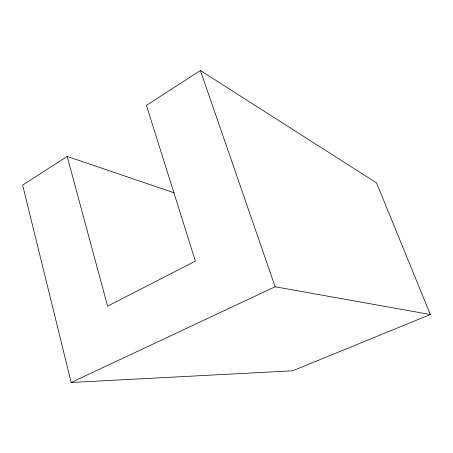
<?xml version="1.0" encoding="UTF-8"?>
<svg xmlns="http://www.w3.org/2000/svg" width="453" height="453" viewBox="0 0 453 453"><rect width="100%" height="100%" fill="white"/><g stroke="black" fill="none" stroke-linecap="round" stroke-linejoin="round"><path stroke-width="0.68" d="M200.396 70.521L146.421 105.351L195.373 261.126L107.599 306.177L67.174 156.415L22.65 185.107L71.166 382.479L292.649 370.809L430.35 314.518L376.568 182.933L200.396 70.521L275.13 286.766L430.35 314.518M71.166 382.479L275.13 286.766M67.174 156.415L174.292 192.882"/></g></svg>
